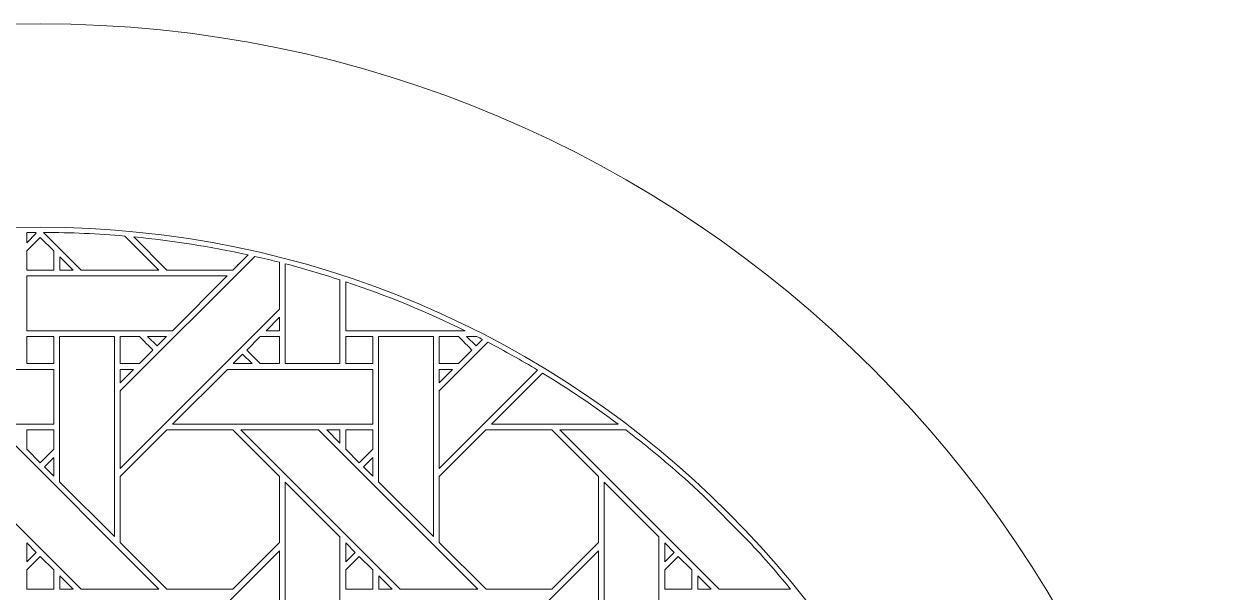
# Model space of a CAD drawing. Header units: inches. Extents: x 8.9 to 15.9, y 4.1 to 14.1.
# Drawn here: x 12.334 to 15.883, y 12.405 to 14.095 of the extents above; entities that cross this region are included whole.
import ezdxf

# ---------------------------------------------------------------- set-up
doc = ezdxf.new("R2010")
doc.units = ezdxf.units.IN
doc.header["$MEASUREMENT"] = 0
doc.layers.add('Design', color=7, linetype='Continuous', lineweight=0)

msp = doc.modelspace()

# ---------------------------------------------------------------- linework, layer by layer
at = {"layer": 'Design'}
for points, knots in [([(12.3829, 14.0948), (10.4499, 14.0948), (8.8829, 12.5278), (8.8829, 10.5948), (8.8829, 10.5948), (8.8829, 4.0948), (8.8829, 4.0948), (8.8829, 4.0948), (15.8829, 4.0948), (15.8829, 4.0948), (15.8829, 4.0948), (15.8829, 10.5948), (15.8829, 10.5948), (15.8829, 12.5278), (14.3159, 14.0948), (12.3829, 14.0948)], [0, 0, 0, 0, 1, 1, 1, 2, 2, 2, 3, 3, 3, 4, 4, 4, 5, 5, 5, 5]), ([(12.3829, 13.4898), (10.7865, 13.4898), (9.4879, 12.1911), (9.4879, 10.5948), (9.4879, 10.5948), (9.4879, 4.6998), (9.4879, 4.6998), (9.4879, 4.6998), (15.2779, 4.6998), (15.2779, 4.6998), (15.2779, 4.6998), (15.2779, 10.5948), (15.2779, 10.5948), (15.2779, 12.1911), (13.9792, 13.4898), (12.3829, 13.4898)], [0, 0, 0, 0, 1, 1, 1, 2, 2, 2, 3, 3, 3, 4, 4, 4, 5, 5, 5, 5]), ([(12.3425, 13.4742), (12.3511, 13.4744), (12.3596, 13.4745), (12.3681, 13.4746), (12.3681, 13.4746), (12.3707, 13.4719), (12.3707, 13.4719), (12.3707, 13.4719), (12.3425, 13.4438), (12.3425, 13.4438), (12.3425, 13.4438), (12.3425, 13.4742), (12.3425, 13.4742)], [0, 0, 0, 0, 1, 1, 1, 2, 2, 2, 3, 3, 3, 4, 4, 4, 4]), ([(12.3425, 13.3621), (12.3425, 13.3621), (12.3425, 13.4194), (12.3425, 13.4194), (12.3425, 13.4194), (12.3829, 13.4597), (12.3829, 13.4597), (12.3829, 13.4597), (12.4232, 13.4194), (12.4232, 13.4194), (12.4232, 13.4194), (12.4232, 13.3621), (12.4232, 13.3621), (12.4232, 13.3621), (12.3425, 13.3621), (12.3425, 13.3621)], [0, 0, 0, 0, 1, 1, 1, 2, 2, 2, 3, 3, 3, 4, 4, 4, 5, 5, 5, 5]), ([(12.3425, 13.4194), (12.3425, 13.4194), (12.3829, 13.4597), (12.3829, 13.4597), (12.3829, 13.4597), (12.4232, 13.4194), (12.4232, 13.4194), (12.4232, 13.4194), (12.4232, 13.3621), (12.4232, 13.3621), (12.4232, 13.3621), (12.3425, 13.3621), (12.3425, 13.3621), (12.3425, 13.3621), (12.3425, 13.4194), (12.3425, 13.4194)], [0, 0, 0, 0, 1, 1, 1, 2, 2, 2, 3, 3, 3, 4, 4, 4, 5, 5, 5, 5]), ([(12.6341, 13.4637), (12.6341, 13.4637), (12.7354, 13.3623), (12.7354, 13.3623), (12.7354, 13.3623), (12.5044, 13.3623), (12.5044, 13.3623), (12.5044, 13.3623), (12.3921, 13.4746), (12.3921, 13.4746), (12.4736, 13.4744), (12.5543, 13.4706), (12.6341, 13.4637)], [0, 0, 0, 0, 1, 1, 1, 2, 2, 2, 3, 3, 3, 4, 4, 4, 4]), ([(12.9553, 13.3624), (12.9553, 13.3624), (12.7596, 13.3624), (12.7596, 13.3624), (12.7596, 13.3624), (12.6607, 13.4613), (12.6607, 13.4613), (12.7762, 13.4502), (12.8897, 13.4322), (13.0008, 13.4078), (12.9778, 13.3849), (12.9588, 13.3659), (12.9553, 13.3624)], [0, 0, 0, 0, 1, 1, 1, 2, 2, 2, 3, 3, 3, 4, 4, 4, 4]), ([(13.0008, 13.4078), (13.0008, 13.4078), (12.9553, 13.3624), (12.9553, 13.3624), (12.9553, 13.3624), (12.7596, 13.3624), (12.7596, 13.3624), (12.7596, 13.3624), (12.6607, 13.4613), (12.6607, 13.4613), (12.7762, 13.4502), (12.8897, 13.4322), (13.0008, 13.4078)], [0, 0, 0, 0, 1, 1, 1, 2, 2, 2, 3, 3, 3, 4, 4, 4, 4]), ([(12.4405, 13.3623), (12.4405, 13.3623), (12.4405, 13.4021), (12.4405, 13.4021), (12.4405, 13.4021), (12.4802, 13.3623), (12.4802, 13.3623), (12.4802, 13.3623), (12.4405, 13.3623), (12.4405, 13.3623)], [0, 0, 0, 0, 1, 1, 1, 2, 2, 2, 3, 3, 3, 3]), ([(13.0941, 13.3858), (13.0941, 13.3858), (13.0941, 13.2465), (13.0941, 13.2465), (13.0941, 13.2465), (12.6204, 12.7729), (12.6204, 12.7729), (12.6204, 12.7729), (12.6204, 13.003), (12.6204, 13.003), (12.6204, 13.003), (13.0209, 13.4034), (13.0209, 13.4034), (13.0454, 13.3978), (13.0698, 13.392), (13.0941, 13.3858)], [0, 0, 0, 0, 1, 1, 1, 2, 2, 2, 3, 3, 3, 4, 4, 4, 5, 5, 5, 5]), ([(13.1112, 13.3814), (13.1661, 13.367), (13.2204, 13.351), (13.274, 13.3335), (13.274, 13.3335), (13.274, 13.0843), (13.274, 13.0843), (13.274, 13.0843), (13.1112, 13.0843), (13.1112, 13.0843), (13.1112, 13.0843), (13.1112, 13.3814), (13.1112, 13.3814)], [0, 0, 0, 0, 1, 1, 1, 2, 2, 2, 3, 3, 3, 4, 4, 4, 4]), ([(12.9382, 13.3451), (12.9382, 13.3451), (12.7755, 13.1824), (12.7755, 13.1824), (12.7755, 13.1824), (12.3425, 13.1824), (12.3425, 13.1824), (12.3425, 13.1824), (12.3425, 13.3451), (12.3425, 13.3451), (12.3425, 13.3451), (12.9382, 13.3451), (12.9382, 13.3451)], [0, 0, 0, 0, 1, 1, 1, 2, 2, 2, 3, 3, 3, 4, 4, 4, 4]), ([(13.2913, 13.3278), (13.4135, 13.2871), (13.532, 13.2384), (13.6463, 13.1824), (13.6463, 13.1824), (13.2913, 13.1824), (13.2913, 13.1824), (13.2913, 13.1824), (13.2913, 13.3278), (13.2913, 13.3278)], [0, 0, 0, 0, 1, 1, 1, 2, 2, 2, 3, 3, 3, 3]), ([(13.0543, 13.1824), (13.0543, 13.1824), (13.0941, 13.2222), (13.0941, 13.2222), (13.0941, 13.2222), (13.0941, 13.1824), (13.0941, 13.1824), (13.0941, 13.1824), (13.0543, 13.1824), (13.0543, 13.1824)], [0, 0, 0, 0, 1, 1, 1, 2, 2, 2, 3, 3, 3, 3]), ([(12.3425, 13.0844), (12.3425, 13.0844), (12.3425, 13.1651), (12.3425, 13.1651), (12.3425, 13.1651), (12.4228, 13.1651), (12.4228, 13.1651), (12.4228, 13.1651), (12.4228, 13.0844), (12.4228, 13.0844), (12.4228, 13.0844), (12.3425, 13.0844), (12.3425, 13.0844)], [0, 0, 0, 0, 1, 1, 1, 2, 2, 2, 3, 3, 3, 4, 4, 4, 4]), ([(12.3425, 13.1651), (12.3425, 13.1651), (12.4228, 13.1651), (12.4228, 13.1651), (12.4228, 13.1651), (12.4228, 13.0844), (12.4228, 13.0844), (12.4228, 13.0844), (12.3425, 13.0844), (12.3425, 13.0844), (12.3425, 13.0844), (12.3425, 13.1651), (12.3425, 13.1651)], [0, 0, 0, 0, 1, 1, 1, 2, 2, 2, 3, 3, 3, 4, 4, 4, 4]), ([(12.4403, 12.7329), (12.4403, 12.7329), (12.4403, 13.1651), (12.4403, 13.1651), (12.4403, 13.1651), (12.6032, 13.1651), (12.6032, 13.1651), (12.6032, 13.1651), (12.6032, 12.57), (12.6032, 12.57), (12.6032, 12.57), (12.4403, 12.7329), (12.4403, 12.7329)], [0, 0, 0, 0, 1, 1, 1, 2, 2, 2, 3, 3, 3, 4, 4, 4, 4]), ([(12.6774, 13.0844), (12.6774, 13.0844), (12.6204, 13.0844), (12.6204, 13.0844), (12.6204, 13.0844), (12.6204, 13.1651), (12.6204, 13.1651), (12.6204, 13.1651), (12.6775, 13.1651), (12.6775, 13.1651), (12.6826, 13.16), (12.7134, 13.1292), (12.7178, 13.1248), (12.7178, 13.1248), (12.6774, 13.0844), (12.6774, 13.0844)], [0, 0, 0, 0, 1, 1, 1, 2, 2, 2, 3, 3, 3, 4, 4, 4, 5, 5, 5, 5]), ([(12.6204, 13.0844), (12.6204, 13.0844), (12.6204, 13.1651), (12.6204, 13.1651), (12.6204, 13.1651), (12.6775, 13.1651), (12.6775, 13.1651), (12.6828, 13.1598), (12.7136, 13.129), (12.7178, 13.1248), (12.7178, 13.1248), (12.6774, 13.0844), (12.6774, 13.0844), (12.6774, 13.0844), (12.6204, 13.0844), (12.6204, 13.0844)], [0, 0, 0, 0, 1, 1, 1, 2, 2, 2, 3, 3, 3, 4, 4, 4, 5, 5, 5, 5]), ([(12.7018, 13.1651), (12.7018, 13.1651), (12.7583, 13.1651), (12.7583, 13.1651), (12.7583, 13.1651), (12.73, 13.1369), (12.73, 13.1369), (12.73, 13.1369), (12.7018, 13.1651), (12.7018, 13.1651)], [0, 0, 0, 0, 1, 1, 1, 2, 2, 2, 3, 3, 3, 3]), ([(12.9966, 13.1247), (12.9966, 13.1247), (13.037, 13.1652), (13.037, 13.1652), (13.037, 13.1652), (13.0941, 13.1652), (13.0941, 13.1652), (13.0941, 13.1652), (13.0941, 13.0844), (13.0941, 13.0844), (13.0941, 13.0844), (13.037, 13.0844), (13.037, 13.0844), (13.037, 13.0844), (12.9966, 13.1247), (12.9966, 13.1247)], [0, 0, 0, 0, 1, 1, 1, 2, 2, 2, 3, 3, 3, 4, 4, 4, 5, 5, 5, 5]), ([(13.0941, 13.1652), (13.0941, 13.1652), (13.0941, 13.0844), (13.0941, 13.0844), (13.0941, 13.0844), (13.037, 13.0844), (13.037, 13.0844), (13.037, 13.0844), (12.9966, 13.1247), (12.9966, 13.1247), (12.9966, 13.1247), (13.037, 13.1652), (13.037, 13.1652), (13.037, 13.1652), (13.0941, 13.1652), (13.0941, 13.1652)], [0, 0, 0, 0, 1, 1, 1, 2, 2, 2, 3, 3, 3, 4, 4, 4, 5, 5, 5, 5]), ([(13.3715, 13.0844), (13.3715, 13.0844), (13.2913, 13.0844), (13.2913, 13.0844), (13.2913, 13.0844), (13.2913, 13.1651), (13.2913, 13.1651), (13.2913, 13.1651), (13.3715, 13.1651), (13.3715, 13.1651), (13.3715, 13.1651), (13.3715, 13.0844), (13.3715, 13.0844)], [0, 0, 0, 0, 1, 1, 1, 2, 2, 2, 3, 3, 3, 4, 4, 4, 4]), ([(13.2913, 13.1651), (13.2913, 13.1651), (13.3715, 13.1651), (13.3715, 13.1651), (13.3715, 13.1651), (13.3715, 13.0844), (13.3715, 13.0844), (13.3715, 13.0844), (13.2913, 13.0844), (13.2913, 13.0844), (13.2913, 13.0844), (13.2913, 13.1651), (13.2913, 13.1651)], [0, 0, 0, 0, 1, 1, 1, 2, 2, 2, 3, 3, 3, 4, 4, 4, 4]), ([(13.3891, 12.7329), (13.3891, 12.7329), (13.3891, 13.1651), (13.3891, 13.1651), (13.3891, 13.1651), (13.552, 13.1651), (13.552, 13.1651), (13.552, 13.1651), (13.552, 12.57), (13.552, 12.57), (13.552, 12.57), (13.3891, 12.7329), (13.3891, 12.7329)], [0, 0, 0, 0, 1, 1, 1, 2, 2, 2, 3, 3, 3, 4, 4, 4, 4]), ([(13.5691, 13.0844), (13.5691, 13.0844), (13.5691, 13.1651), (13.5691, 13.1651), (13.5691, 13.1651), (13.6262, 13.1651), (13.6262, 13.1651), (13.6313, 13.16), (13.6621, 13.1292), (13.6665, 13.1248), (13.6665, 13.1248), (13.6261, 13.0844), (13.6261, 13.0844), (13.6261, 13.0844), (13.5691, 13.0844), (13.5691, 13.0844)], [0, 0, 0, 0, 1, 1, 1, 2, 2, 2, 3, 3, 3, 4, 4, 4, 5, 5, 5, 5]), ([(13.5691, 13.0844), (13.5691, 13.0844), (13.5691, 13.1651), (13.5691, 13.1651), (13.5691, 13.1651), (13.6262, 13.1651), (13.6262, 13.1651), (13.6313, 13.16), (13.6621, 13.1292), (13.6665, 13.1248), (13.6665, 13.1248), (13.6261, 13.0844), (13.6261, 13.0844), (13.6261, 13.0844), (13.5691, 13.0844), (13.5691, 13.0844)], [0, 0, 0, 0, 1, 1, 1, 2, 2, 2, 3, 3, 3, 4, 4, 4, 5, 5, 5, 5]), ([(13.8615, 13.0653), (13.8615, 13.0653), (13.5691, 12.7729), (13.5691, 12.7729), (13.5691, 12.7729), (13.5691, 13.003), (13.5691, 13.003), (13.5691, 13.003), (13.7141, 13.148), (13.7141, 13.148), (13.7641, 13.1218), (13.8133, 13.0942), (13.8615, 13.0653)], [0, 0, 0, 0, 1, 1, 1, 2, 2, 2, 3, 3, 3, 4, 4, 4, 4]), ([(13.681, 13.1651), (13.6868, 13.1622), (13.6925, 13.1593), (13.6982, 13.1564), (13.6982, 13.1564), (13.6787, 13.1369), (13.6787, 13.1369), (13.6787, 13.1369), (13.6505, 13.1651), (13.6505, 13.1651), (13.6505, 13.1651), (13.681, 13.1651), (13.681, 13.1651)], [0, 0, 0, 0, 1, 1, 1, 2, 2, 2, 3, 3, 3, 4, 4, 4, 4]), ([(13.0127, 13.0843), (13.0127, 13.0843), (12.9562, 13.0843), (12.9562, 13.0843), (12.9562, 13.0843), (12.9845, 13.1126), (12.9845, 13.1126), (12.9845, 13.1126), (13.0127, 13.0843), (13.0127, 13.0843)], [0, 0, 0, 0, 1, 1, 1, 2, 2, 2, 3, 3, 3, 3]), ([(12.4228, 13.0672), (12.4228, 13.0672), (12.4228, 12.9044), (12.4228, 12.9044), (12.4228, 12.9044), (11.8275, 12.9044), (11.8275, 12.9044), (11.8275, 12.9044), (11.9904, 13.0672), (11.9904, 13.0672), (11.9904, 13.0672), (12.4228, 13.0672), (12.4228, 13.0672)], [0, 0, 0, 0, 1, 1, 1, 2, 2, 2, 3, 3, 3, 4, 4, 4, 4]), ([(12.6602, 13.0672), (12.6602, 13.0672), (12.6204, 13.0274), (12.6204, 13.0274), (12.6204, 13.0274), (12.6204, 13.0672), (12.6204, 13.0672), (12.6204, 13.0672), (12.6602, 13.0672), (12.6602, 13.0672)], [0, 0, 0, 0, 1, 1, 1, 2, 2, 2, 3, 3, 3, 3]), ([(13.3715, 13.0672), (13.3715, 13.0672), (13.3715, 12.9044), (13.3715, 12.9044), (13.3715, 12.9044), (12.7762, 12.9044), (12.7762, 12.9044), (12.7762, 12.9044), (12.9391, 13.0672), (12.9391, 13.0672), (12.9391, 13.0672), (13.3715, 13.0672), (13.3715, 13.0672)], [0, 0, 0, 0, 1, 1, 1, 2, 2, 2, 3, 3, 3, 4, 4, 4, 4]), ([(13.609, 13.0672), (13.609, 13.0672), (13.5691, 13.0274), (13.5691, 13.0274), (13.5691, 13.0274), (13.5691, 13.0672), (13.5691, 13.0672), (13.5691, 13.0672), (13.609, 13.0672), (13.609, 13.0672)], [0, 0, 0, 0, 1, 1, 1, 2, 2, 2, 3, 3, 3, 3]), ([(14.1015, 12.9044), (14.1015, 12.9044), (13.725, 12.9044), (13.725, 12.9044), (13.725, 12.9044), (13.8768, 13.0562), (13.8768, 13.0562), (13.9542, 13.009), (14.0291, 12.9584), (14.1015, 12.9044)], [0, 0, 0, 0, 1, 1, 1, 2, 2, 2, 3, 3, 3, 3]), ([(12.7354, 12.4136), (12.7354, 12.4136), (12.5044, 12.4136), (12.5044, 12.4136), (12.5044, 12.4136), (12.0308, 12.8872), (12.0308, 12.8872), (12.0308, 12.8872), (12.2618, 12.8872), (12.2618, 12.8872), (12.2618, 12.8872), (12.7354, 12.4136), (12.7354, 12.4136)], [0, 0, 0, 0, 1, 1, 1, 2, 2, 2, 3, 3, 3, 4, 4, 4, 4]), ([(12.4228, 12.8873), (12.4228, 12.8873), (12.4228, 12.8297), (12.4228, 12.8297), (12.4228, 12.8297), (12.3828, 12.7897), (12.3828, 12.7897), (12.3828, 12.7897), (12.3425, 12.8301), (12.3425, 12.8301), (12.3425, 12.8301), (12.3425, 12.8873), (12.3425, 12.8873), (12.3425, 12.8873), (12.4228, 12.8873), (12.4228, 12.8873)], [0, 0, 0, 0, 1, 1, 1, 2, 2, 2, 3, 3, 3, 4, 4, 4, 5, 5, 5, 5]), ([(12.4228, 12.8297), (12.4228, 12.8297), (12.3828, 12.7897), (12.3828, 12.7897), (12.3828, 12.7897), (12.3425, 12.8301), (12.3425, 12.8301), (12.3425, 12.8301), (12.3425, 12.8873), (12.3425, 12.8873), (12.3425, 12.8873), (12.4228, 12.8873), (12.4228, 12.8873), (12.4228, 12.8873), (12.4228, 12.8297), (12.4228, 12.8297)], [0, 0, 0, 0, 1, 1, 1, 2, 2, 2, 3, 3, 3, 4, 4, 4, 5, 5, 5, 5]), ([(13.0941, 12.7485), (13.0941, 12.7485), (13.0941, 12.5523), (13.0941, 12.5523), (13.0763, 12.5344), (12.9643, 12.4226), (12.9553, 12.4136), (12.9553, 12.4136), (12.7596, 12.4136), (12.7596, 12.4136), (12.7596, 12.4136), (12.6204, 12.5529), (12.6204, 12.5529), (12.6204, 12.5529), (12.6204, 12.7485), (12.6204, 12.7485), (12.6204, 12.7485), (12.7591, 12.8873), (12.7591, 12.8873), (12.7591, 12.8873), (12.9553, 12.8873), (12.9553, 12.8873), (12.9553, 12.8873), (13.0941, 12.7485), (13.0941, 12.7485)], [0, 0, 0, 0, 1, 1, 1, 2, 2, 2, 3, 3, 3, 4, 4, 4, 5, 5, 5, 6, 6, 6, 7, 7, 7, 8, 8, 8, 8]), ([(12.9553, 12.8873), (12.9553, 12.8873), (13.0941, 12.7485), (13.0941, 12.7485), (13.0941, 12.7485), (13.0941, 12.5523), (13.0941, 12.5523), (13.0755, 12.5336), (12.9637, 12.422), (12.9553, 12.4136), (12.9553, 12.4136), (12.7596, 12.4136), (12.7596, 12.4136), (12.7596, 12.4136), (12.6204, 12.5529), (12.6204, 12.5529), (12.6204, 12.5529), (12.6204, 12.7485), (12.6204, 12.7485), (12.6204, 12.7485), (12.7591, 12.8873), (12.7591, 12.8873), (12.7591, 12.8873), (12.9553, 12.8873), (12.9553, 12.8873)], [0, 0, 0, 0, 1, 1, 1, 2, 2, 2, 3, 3, 3, 4, 4, 4, 5, 5, 5, 6, 6, 6, 7, 7, 7, 8, 8, 8, 8]), ([(13.6841, 12.4136), (13.6841, 12.4136), (13.4531, 12.4136), (13.4531, 12.4136), (13.4531, 12.4136), (12.9795, 12.8872), (12.9795, 12.8872), (12.9795, 12.8872), (13.2105, 12.8872), (13.2105, 12.8872), (13.2105, 12.8872), (13.6841, 12.4136), (13.6841, 12.4136)], [0, 0, 0, 0, 1, 1, 1, 2, 2, 2, 3, 3, 3, 4, 4, 4, 4]), ([(13.2346, 12.8872), (13.2346, 12.8872), (13.2741, 12.8872), (13.2741, 12.8872), (13.2741, 12.8872), (13.2741, 12.8474), (13.2741, 12.8474), (13.2741, 12.8474), (13.2346, 12.8872), (13.2346, 12.8872)], [0, 0, 0, 0, 1, 1, 1, 2, 2, 2, 3, 3, 3, 3]), ([(13.3715, 12.8873), (13.3715, 12.8873), (13.3715, 12.8297), (13.3715, 12.8297), (13.3715, 12.8297), (13.3316, 12.7897), (13.3316, 12.7897), (13.3316, 12.7897), (13.2913, 12.8301), (13.2913, 12.8301), (13.2913, 12.8301), (13.2913, 12.8873), (13.2913, 12.8873), (13.2913, 12.8873), (13.3715, 12.8873), (13.3715, 12.8873)], [0, 0, 0, 0, 1, 1, 1, 2, 2, 2, 3, 3, 3, 4, 4, 4, 5, 5, 5, 5]), ([(13.3715, 12.8297), (13.3715, 12.8297), (13.3316, 12.7897), (13.3316, 12.7897), (13.3316, 12.7897), (13.2913, 12.8301), (13.2913, 12.8301), (13.2913, 12.8301), (13.2913, 12.8873), (13.2913, 12.8873), (13.2913, 12.8873), (13.3715, 12.8873), (13.3715, 12.8873), (13.3715, 12.8873), (13.3715, 12.8297), (13.3715, 12.8297)], [0, 0, 0, 0, 1, 1, 1, 2, 2, 2, 3, 3, 3, 4, 4, 4, 5, 5, 5, 5]), ([(13.7078, 12.8873), (13.7078, 12.8873), (13.904, 12.8873), (13.904, 12.8873), (13.904, 12.8873), (14.0428, 12.7485), (14.0428, 12.7485), (14.0428, 12.7485), (14.0428, 12.5523), (14.0428, 12.5523), (14.025, 12.5344), (13.9131, 12.4226), (13.9041, 12.4136), (13.9041, 12.4136), (13.7084, 12.4136), (13.7084, 12.4136), (13.7084, 12.4136), (13.5691, 12.5529), (13.5691, 12.5529), (13.5691, 12.5529), (13.5691, 12.7485), (13.5691, 12.7485), (13.5691, 12.7485), (13.7078, 12.8873), (13.7078, 12.8873)], [0, 0, 0, 0, 1, 1, 1, 2, 2, 2, 3, 3, 3, 4, 4, 4, 5, 5, 5, 6, 6, 6, 7, 7, 7, 8, 8, 8, 8]), ([(14.0428, 12.5523), (14.0246, 12.534), (13.9128, 12.4224), (13.9041, 12.4136), (13.9041, 12.4136), (13.7084, 12.4136), (13.7084, 12.4136), (13.7084, 12.4136), (13.5691, 12.5529), (13.5691, 12.5529), (13.5691, 12.5529), (13.5691, 12.7485), (13.5691, 12.7485), (13.5691, 12.7485), (13.7078, 12.8873), (13.7078, 12.8873), (13.7078, 12.8873), (13.904, 12.8873), (13.904, 12.8873), (13.904, 12.8873), (14.0428, 12.7485), (14.0428, 12.7485), (14.0428, 12.7485), (14.0428, 12.5523), (14.0428, 12.5523)], [0, 0, 0, 0, 1, 1, 1, 2, 2, 2, 3, 3, 3, 4, 4, 4, 5, 5, 5, 6, 6, 6, 7, 7, 7, 8, 8, 8, 8]), ([(14.6141, 12.4136), (14.6141, 12.4136), (14.4018, 12.4136), (14.4018, 12.4136), (14.4018, 12.4136), (13.9283, 12.8872), (13.9283, 12.8872), (13.9283, 12.8872), (14.124, 12.8872), (14.124, 12.8872), (14.204, 12.8263), (14.2808, 12.7613), (14.354, 12.6925), (14.354, 12.6925), (14.4806, 12.5658), (14.4806, 12.5658), (14.5268, 12.5167), (14.5714, 12.4659), (14.6141, 12.4136)], [0, 0, 0, 0, 1, 1, 1, 2, 2, 2, 3, 3, 3, 4, 4, 4, 5, 5, 5, 6, 6, 6, 6]), ([(12.4228, 12.8054), (12.4228, 12.8054), (12.4228, 12.7502), (12.4228, 12.7502), (12.4228, 12.7502), (12.395, 12.7776), (12.395, 12.7776), (12.395, 12.7776), (12.4228, 12.8054), (12.4228, 12.8054)], [0, 0, 0, 0, 1, 1, 1, 2, 2, 2, 3, 3, 3, 3]), ([(13.3715, 12.8054), (13.3715, 12.8054), (13.3715, 12.7502), (13.3715, 12.7502), (13.3715, 12.7502), (13.3438, 12.7776), (13.3438, 12.7776), (13.3438, 12.7776), (13.3715, 12.8054), (13.3715, 12.8054)], [0, 0, 0, 0, 1, 1, 1, 2, 2, 2, 3, 3, 3, 3]), ([(13.1112, 12.1356), (13.1112, 12.1356), (13.1112, 12.7314), (13.1112, 12.7314), (13.1112, 12.7314), (13.274, 12.5693), (13.274, 12.5693), (13.274, 12.5693), (13.274, 12.1356), (13.274, 12.1356), (13.274, 12.1356), (13.1112, 12.1356), (13.1112, 12.1356)], [0, 0, 0, 0, 1, 1, 1, 2, 2, 2, 3, 3, 3, 4, 4, 4, 4]), ([(14.0599, 12.1356), (14.0599, 12.1356), (14.0599, 12.7314), (14.0599, 12.7314), (14.0599, 12.7314), (14.2227, 12.5693), (14.2227, 12.5693), (14.2227, 12.5693), (14.2227, 12.1356), (14.2227, 12.1356), (14.2227, 12.1356), (14.0599, 12.1356), (14.0599, 12.1356)], [0, 0, 0, 0, 1, 1, 1, 2, 2, 2, 3, 3, 3, 4, 4, 4, 4]), ([(12.3425, 12.495), (12.3425, 12.495), (12.3425, 12.5518), (12.3425, 12.5518), (12.3425, 12.5518), (12.3707, 12.5232), (12.3707, 12.5232), (12.3707, 12.5232), (12.3425, 12.495), (12.3425, 12.495)], [0, 0, 0, 0, 1, 1, 1, 2, 2, 2, 3, 3, 3, 3]), ([(13.0941, 12.2978), (13.0941, 12.2978), (12.6204, 11.8242), (12.6204, 11.8242), (12.6204, 11.8242), (12.6204, 12.0543), (12.6204, 12.0543), (12.6204, 12.0543), (13.0941, 12.5279), (13.0941, 12.5279), (13.0941, 12.5279), (13.0941, 12.2978), (13.0941, 12.2978)], [0, 0, 0, 0, 1, 1, 1, 2, 2, 2, 3, 3, 3, 4, 4, 4, 4]), ([(13.2913, 12.495), (13.2913, 12.495), (13.2913, 12.5518), (13.2913, 12.5518), (13.2913, 12.5518), (13.3195, 12.5232), (13.3195, 12.5232), (13.3195, 12.5232), (13.2913, 12.495), (13.2913, 12.495)], [0, 0, 0, 0, 1, 1, 1, 2, 2, 2, 3, 3, 3, 3]), ([(14.0428, 12.2978), (14.0428, 12.2978), (13.5691, 11.8242), (13.5691, 11.8242), (13.5691, 11.8242), (13.5691, 12.0543), (13.5691, 12.0543), (13.5691, 12.0543), (14.0428, 12.5279), (14.0428, 12.5279), (14.0428, 12.5279), (14.0428, 12.2978), (14.0428, 12.2978)], [0, 0, 0, 0, 1, 1, 1, 2, 2, 2, 3, 3, 3, 4, 4, 4, 4]), ([(14.24, 12.495), (14.24, 12.495), (14.24, 12.5518), (14.24, 12.5518), (14.24, 12.5518), (14.2682, 12.5232), (14.2682, 12.5232), (14.2682, 12.5232), (14.24, 12.495), (14.24, 12.495)], [0, 0, 0, 0, 1, 1, 1, 2, 2, 2, 3, 3, 3, 3]), ([(12.3425, 12.4134), (12.3425, 12.4134), (12.3425, 12.4707), (12.3425, 12.4707), (12.3425, 12.4707), (12.3829, 12.511), (12.3829, 12.511), (12.3829, 12.511), (12.4232, 12.4707), (12.4232, 12.4707), (12.4232, 12.4707), (12.4232, 12.4134), (12.4232, 12.4134), (12.4232, 12.4134), (12.3425, 12.4134), (12.3425, 12.4134)], [0, 0, 0, 0, 1, 1, 1, 2, 2, 2, 3, 3, 3, 4, 4, 4, 5, 5, 5, 5]), ([(12.3829, 12.511), (12.3829, 12.511), (12.4232, 12.4707), (12.4232, 12.4707), (12.4232, 12.4707), (12.4232, 12.4134), (12.4232, 12.4134), (12.4232, 12.4134), (12.3425, 12.4134), (12.3425, 12.4134), (12.3425, 12.4134), (12.3425, 12.4707), (12.3425, 12.4707), (12.3425, 12.4707), (12.3829, 12.511), (12.3829, 12.511)], [0, 0, 0, 0, 1, 1, 1, 2, 2, 2, 3, 3, 3, 4, 4, 4, 5, 5, 5, 5]), ([(13.2913, 12.4134), (13.2913, 12.4134), (13.2913, 12.4707), (13.2913, 12.4707), (13.2913, 12.4707), (13.3316, 12.511), (13.3316, 12.511), (13.3316, 12.511), (13.3719, 12.4707), (13.3719, 12.4707), (13.3719, 12.4707), (13.3719, 12.4134), (13.3719, 12.4134), (13.3719, 12.4134), (13.2913, 12.4134), (13.2913, 12.4134)], [0, 0, 0, 0, 1, 1, 1, 2, 2, 2, 3, 3, 3, 4, 4, 4, 5, 5, 5, 5]), ([(13.3316, 12.511), (13.3316, 12.511), (13.3719, 12.4707), (13.3719, 12.4707), (13.3719, 12.4707), (13.3719, 12.4134), (13.3719, 12.4134), (13.3719, 12.4134), (13.2913, 12.4134), (13.2913, 12.4134), (13.2913, 12.4134), (13.2913, 12.4707), (13.2913, 12.4707), (13.2913, 12.4707), (13.3316, 12.511), (13.3316, 12.511)], [0, 0, 0, 0, 1, 1, 1, 2, 2, 2, 3, 3, 3, 4, 4, 4, 5, 5, 5, 5]), ([(14.24, 12.4134), (14.24, 12.4134), (14.24, 12.4707), (14.24, 12.4707), (14.24, 12.4707), (14.2803, 12.511), (14.2803, 12.511), (14.2803, 12.511), (14.3207, 12.4707), (14.3207, 12.4707), (14.3207, 12.4707), (14.3207, 12.4134), (14.3207, 12.4134), (14.3207, 12.4134), (14.24, 12.4134), (14.24, 12.4134)], [0, 0, 0, 0, 1, 1, 1, 2, 2, 2, 3, 3, 3, 4, 4, 4, 5, 5, 5, 5]), ([(14.2803, 12.511), (14.2803, 12.511), (14.3207, 12.4707), (14.3207, 12.4707), (14.3207, 12.4707), (14.3207, 12.4134), (14.3207, 12.4134), (14.3207, 12.4134), (14.24, 12.4134), (14.24, 12.4134), (14.24, 12.4134), (14.24, 12.4707), (14.24, 12.4707), (14.24, 12.4707), (14.2803, 12.511), (14.2803, 12.511)], [0, 0, 0, 0, 1, 1, 1, 2, 2, 2, 3, 3, 3, 4, 4, 4, 5, 5, 5, 5]), ([(12.4405, 12.4136), (12.4405, 12.4136), (12.4405, 12.4534), (12.4405, 12.4534), (12.4405, 12.4534), (12.4802, 12.4136), (12.4802, 12.4136), (12.4802, 12.4136), (12.4405, 12.4136), (12.4405, 12.4136)], [0, 0, 0, 0, 1, 1, 1, 2, 2, 2, 3, 3, 3, 3]), ([(13.3892, 12.4136), (13.3892, 12.4136), (13.3892, 12.4534), (13.3892, 12.4534), (13.3892, 12.4534), (13.4289, 12.4136), (13.4289, 12.4136), (13.4289, 12.4136), (13.3892, 12.4136), (13.3892, 12.4136)], [0, 0, 0, 0, 1, 1, 1, 2, 2, 2, 3, 3, 3, 3]), ([(14.3379, 12.4136), (14.3379, 12.4136), (14.3379, 12.4534), (14.3379, 12.4534), (14.3379, 12.4534), (14.3776, 12.4136), (14.3776, 12.4136), (14.3776, 12.4136), (14.3379, 12.4136), (14.3379, 12.4136)], [0, 0, 0, 0, 1, 1, 1, 2, 2, 2, 3, 3, 3, 3])]:
    msp.add_open_spline(points, degree=3, knots=knots, dxfattribs=at)

doc.saveas('drawing.dxf')
